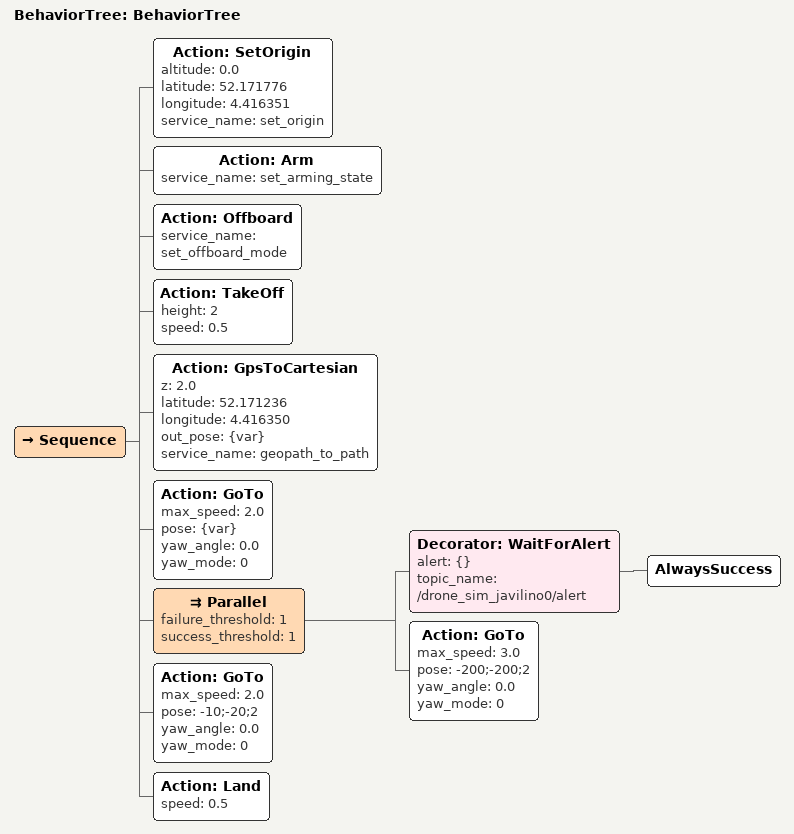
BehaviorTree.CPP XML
<?xml version="1.0"?>
<root main_tree_to_execute="BehaviorTree">
    <BehaviorTree ID="BehaviorTree">
        <Sequence>
            <Action ID="SetOrigin" altitude="0.0" latitude="52.171776" longitude="4.416351" service_name="set_origin"/>
            <Action ID="Arm" service_name="set_arming_state"/>
            <Action ID="Offboard" service_name="set_offboard_mode"/>
            <Action ID="TakeOff" height="2" speed="0.5"/>
            <Action ID="GpsToCartesian" z="2.0" latitude="52.171236" longitude="4.416350" out_pose="{var}" service_name="geopath_to_path"/>
            <Action ID="GoTo" max_speed="2.0" pose="{var}" yaw_angle="0.0" yaw_mode="0"/>
            <Parallel failure_threshold="1" success_threshold="1">
                <Decorator ID="WaitForAlert" alert="{}" topic_name="/drone_sim_javilino0/alert">
                    <AlwaysSuccess/>
                </Decorator>
                <Action ID="GoTo" max_speed="3.0" pose="-200;-200;2" yaw_angle="0.0" yaw_mode="0"/>
            </Parallel>
            <Action ID="GoTo" max_speed="2.0" pose="-10;-20;2" yaw_angle="0.0" yaw_mode="0"/>
            <Action ID="Land" speed="0.5"/>
        </Sequence>
    </BehaviorTree>
</root>
